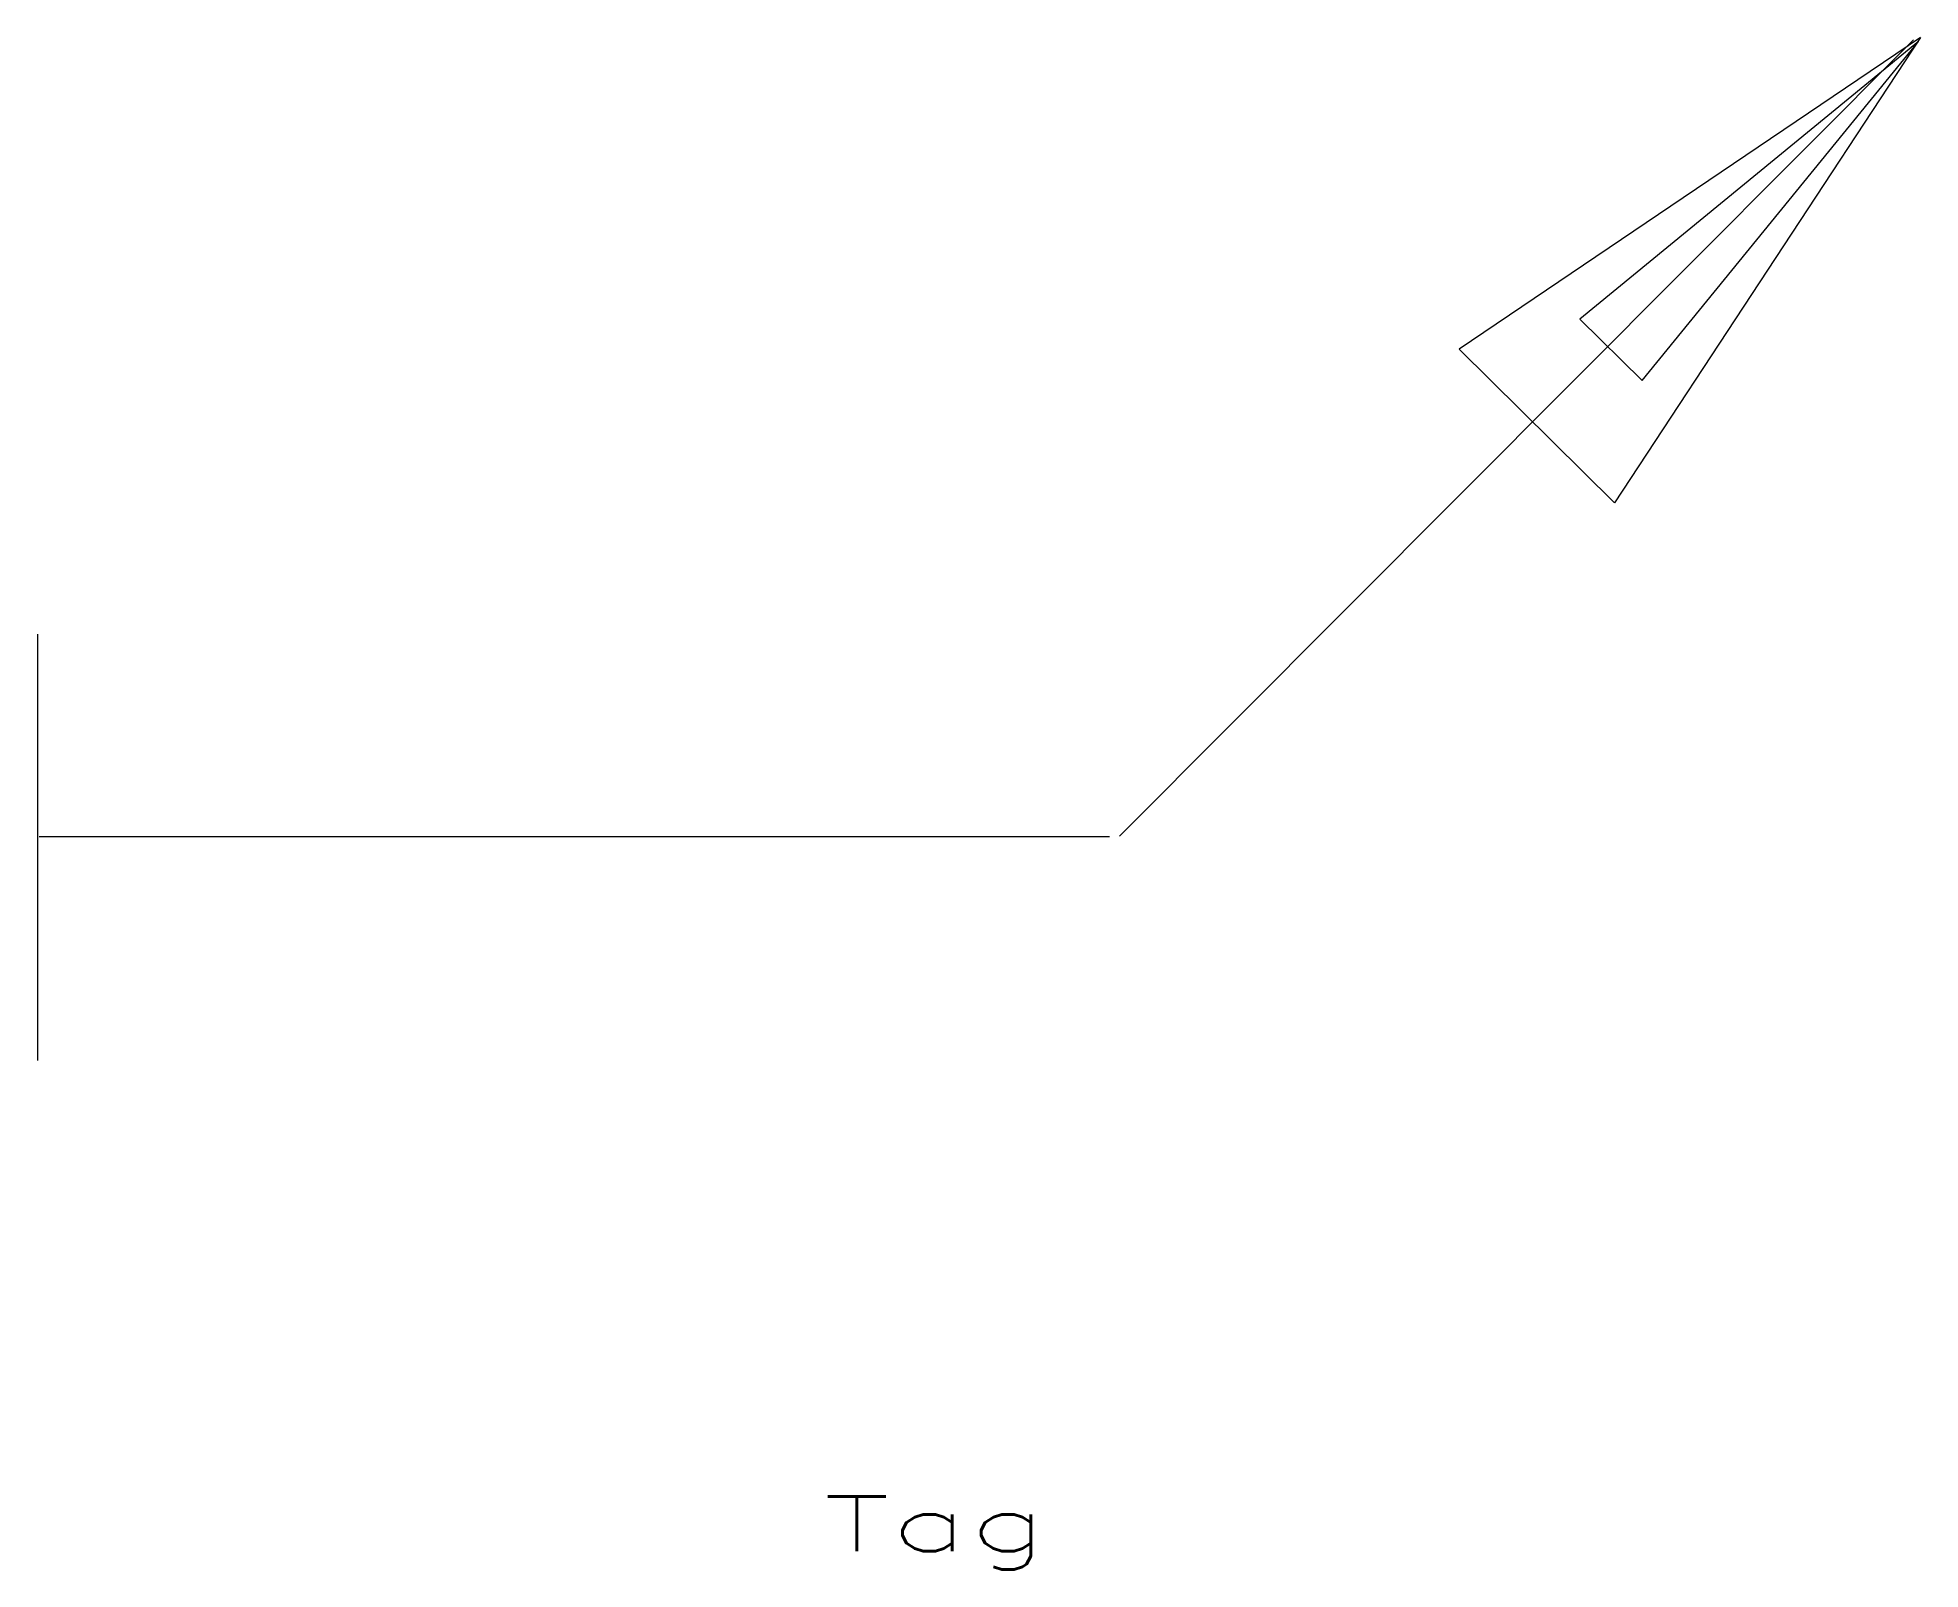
# Model space of a CAD drawing. Header units: inches. Extents: x -8.59 to 0.01, y -6.99 to 0.01.
import ezdxf
from ezdxf.enums import TextEntityAlignment as Align

# ---------------------------------------------------------------- set-up
doc = ezdxf.new("R2010")
doc.units = ezdxf.units.IN
doc.header["$MEASUREMENT"] = 0
doc.layers.get('0').update_dxf_attribs({"lineweight": 0})
doc.styles.get("Standard").update_dxf_attribs({"font": 'TXT.SHX'})

msp = doc.modelspace()

# ---------------------------------------------------------------- linework, layer by layer
at = {"color": 7, "linetype": 'Continuous', "lineweight": 0}
for p, q in [((-3.6514, -3.6366), (-0.0266, 0.0002)), ((0.0052, 0.0104), (-2.1002, -1.4128)), ((0.0052, 0.0104), (-1.3917, -2.1141)), ((-0.0036, -0.0073), (-1.549, -1.2747)), ((-1.265, -1.5557), (-0.0036, -0.0073)), ((-1.549, -1.2747), (-1.265, -1.5557)), ((-2.1002, -1.4128), (-1.3917, -2.1141)), ((-8.5909, -2.7135), (-8.5909, -4.6622)), ((-3.6971, -3.6396), (-8.5837, -3.6396))]:
    msp.add_line(p, q, dxfattribs=at)

# ---------------------------------------------------------------- texts
at = {"color": 7, "linetype": 'Continuous', "width": 1.587963}
msp.add_text('Tag', height=0.25, dxfattribs=at).set_placement((-5.002, -6.9023), (-3.9812, -6.9023), align=Align.FIT)

doc.saveas('drawing.dxf')
